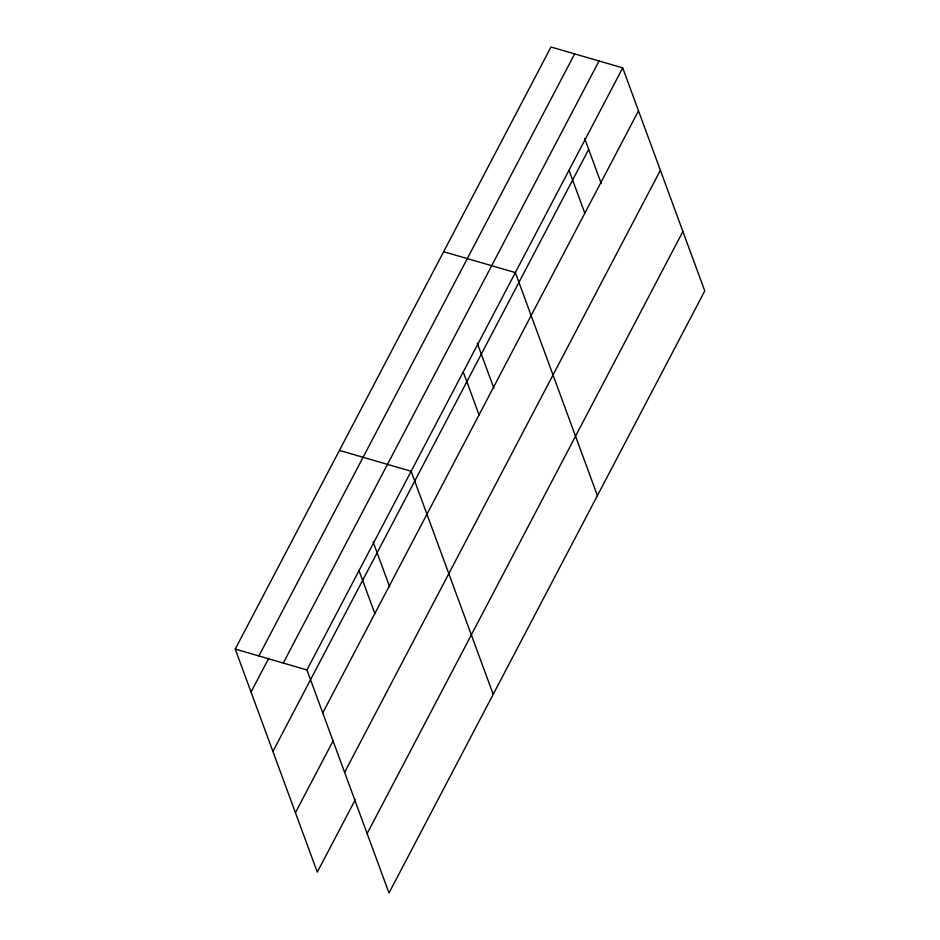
<?xml version="1.0" encoding="UTF-8"?>
<svg xmlns="http://www.w3.org/2000/svg" width="940" height="940" viewBox="0 0 940 940"><rect width="100%" height="100%" fill="white"/><g stroke="black" fill="none" stroke-linecap="round" stroke-linejoin="round"><path stroke-width="1.41" d="M355.191 799.87L317.297 872.12L235.235 649.07L551.005 47L622.703 67.88L704.765 290.93L388.995 893L306.934 669.95L622.703 67.88M258.899 655.967L574.657 53.897M251.039 692.028L268.64 658.482M283.269 663.064L599.038 60.994M272.906 751.459L588.675 149.389M322.737 712.908L638.507 110.838M295.442 812.689L333.324 740.438M344.604 772.339L660.374 170.269M367.129 833.568L682.898 231.499M443.645 251.709L515.343 272.588L597.405 495.639M339.434 450.389L411.132 471.269L493.206 694.319M235.235 649.07L306.934 669.95M584.692 138.579L601.189 183.406M569.017 170.234L584.821 213.192M477.332 343.288L493.829 388.103M463.232 371.935L479.048 414.893M373.133 541.969L389.63 586.795M359.033 570.615L374.837 613.573"/></g></svg>
